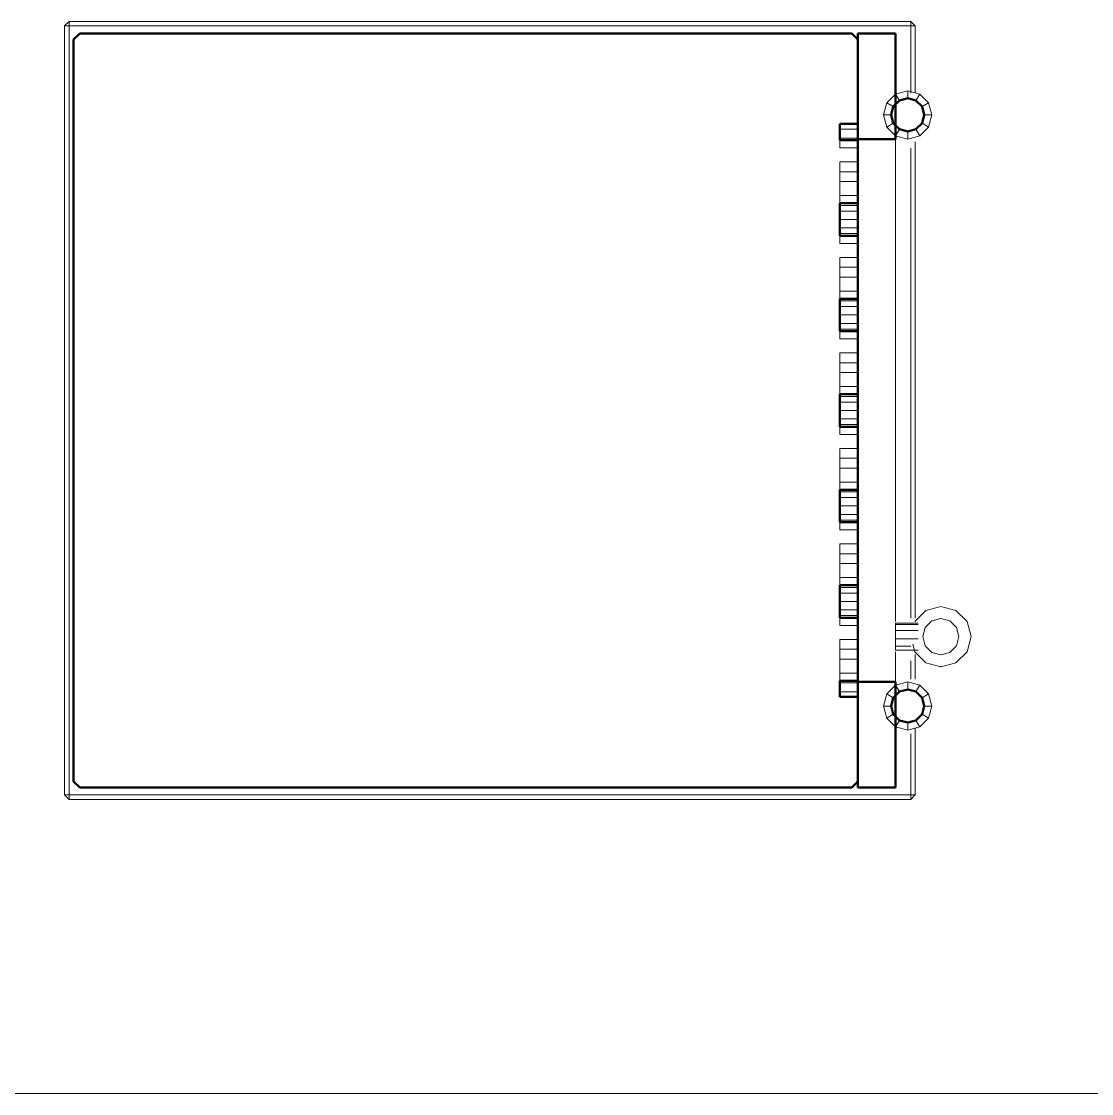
# Model space of a CAD drawing. Header units: metres. Extents: x 10 to 831, y 10 to 584.
# Drawn here: x 619.71 to 643.36, y 466.67 to 490.37 of the extents above; entities that cross this region are included whole.
import ezdxf

# ---------------------------------------------------------------- set-up
doc = ezdxf.new("R2010")
doc.units = ezdxf.units.M
doc.layers.add('CUT', color=7, linetype='Continuous', lineweight=50)
doc.layers.add('VIS', color=8, linetype='Continuous', lineweight=13)

msp = doc.modelspace()

# ---------------------------------------------------------------- linework, layer by layer
at = {"layer": 'CUT'}
for p, q in [((620.867, 489.967), (621, 490.1)), ((620.867, 473.567), (620.867, 489.967)), ((621, 490.1), (638.067, 490.1)), ((638.067, 490.1), (638.2, 489.967)), ((639.033, 490.1), (638.2, 490.1)), ((638.2, 490.1), (638.2, 488.65)), ((638.2, 489.967), (638.2, 473.567)), ((639.033, 488.65), (639.033, 490.1)), ((638.2, 488.65), (638.2, 487.767)), ((638.933, 488.3), (638.982, 488.483)), ((638.982, 488.483), (639.117, 488.618)), ((639.033, 487.767), (639.033, 488.65)), ((639.117, 488.618), (639.3, 488.667)), ((639.3, 488.667), (639.483, 488.618)), ((639.483, 488.618), (639.618, 488.483)), ((639.618, 488.483), (639.667, 488.3)), ((638.982, 488.117), (638.933, 488.3)), ((639.667, 488.3), (639.618, 488.117)), ((638.2, 488.1), (637.8, 488.1)), ((637.8, 488.1), (637.8, 487.847)), ((638.2, 487.847), (638.2, 488.1)), ((639.117, 487.982), (638.982, 488.117)), ((639.618, 488.117), (639.483, 487.982)), ((637.8, 487.847), (637.8, 487.789)), ((637.8, 487.789), (637.8, 487.769)), ((637.8, 487.769), (637.8, 487.741)), ((638.2, 487.789), (638.2, 487.847)), ((638.2, 487.769), (638.2, 487.789)), ((638.2, 487.741), (638.2, 487.769)), ((638.2, 487.767), (639.033, 487.767)), ((639.3, 487.933), (639.117, 487.982)), ((639.483, 487.982), (639.3, 487.933)), ((637.8, 487.741), (638.2, 487.741)), ((637.8, 486.32), (637.8, 486.348)), ((637.8, 486.348), (638.2, 486.348)), ((638.2, 486.348), (638.2, 486.32)), ((637.8, 486.282), (637.8, 486.32)), ((637.8, 485.696), (637.8, 486.282)), ((638.2, 486.32), (638.2, 486.282)), ((638.2, 486.282), (638.2, 485.696)), ((637.8, 485.658), (637.8, 485.696)), ((637.8, 485.63), (637.8, 485.658)), ((638.2, 485.63), (637.8, 485.63)), ((638.2, 485.696), (638.2, 485.658)), ((638.2, 485.658), (638.2, 485.63)), ((637.8, 484.208), (637.8, 484.237)), ((637.8, 484.237), (638.2, 484.237)), ((637.8, 484.171), (637.8, 484.208)), ((638.2, 484.237), (638.2, 484.208)), ((638.2, 484.208), (638.2, 484.171)), ((637.8, 483.585), (637.8, 484.171)), ((638.2, 484.171), (638.2, 483.585)), ((637.8, 483.547), (637.8, 483.585)), ((637.8, 483.519), (637.8, 483.547)), ((638.2, 483.519), (637.8, 483.519)), ((638.2, 483.585), (638.2, 483.547)), ((638.2, 483.547), (638.2, 483.519)), ((637.8, 482.097), (637.8, 482.126)), ((637.8, 482.126), (638.2, 482.126)), ((637.8, 482.059), (637.8, 482.097)), ((637.8, 481.474), (637.8, 482.059)), ((638.2, 482.126), (638.2, 482.097)), ((638.2, 482.097), (638.2, 482.059)), ((638.2, 482.059), (638.2, 481.474)), ((637.8, 481.436), (637.8, 481.474)), ((637.8, 481.408), (637.8, 481.436)), ((638.2, 481.408), (637.8, 481.408)), ((638.2, 481.474), (638.2, 481.436)), ((638.2, 481.436), (638.2, 481.408)), ((637.8, 479.986), (637.8, 480.015)), ((637.8, 480.015), (638.2, 480.015)), ((637.8, 479.948), (637.8, 479.986)), ((637.8, 479.363), (637.8, 479.948)), ((638.2, 480.015), (638.2, 479.986)), ((638.2, 479.986), (638.2, 479.948)), ((638.2, 479.948), (638.2, 479.363)), ((637.8, 479.325), (637.8, 479.363)), ((637.8, 479.296), (637.8, 479.325)), ((638.2, 479.296), (637.8, 479.296)), ((638.2, 479.363), (638.2, 479.325)), ((638.2, 479.325), (638.2, 479.296)), ((637.8, 477.875), (637.8, 477.904)), ((637.8, 477.904), (638.2, 477.904)), ((637.8, 477.837), (637.8, 477.875)), ((637.8, 477.252), (637.8, 477.837)), ((638.2, 477.904), (638.2, 477.875)), ((638.2, 477.875), (638.2, 477.837)), ((638.2, 477.837), (638.2, 477.252)), ((637.8, 477.214), (637.8, 477.252)), ((637.8, 477.185), (637.8, 477.214)), ((638.2, 477.185), (637.8, 477.185)), ((638.2, 477.252), (638.2, 477.214)), ((638.2, 477.214), (638.2, 477.185)), ((638.2, 475.793), (637.8, 475.793)), ((637.8, 475.793), (637.8, 475.764)), ((637.8, 475.764), (637.8, 475.744)), ((637.8, 475.744), (637.8, 475.686)), ((637.8, 475.686), (637.8, 475.433)), ((638.2, 475.764), (638.2, 475.793)), ((639.033, 475.767), (638.2, 475.767)), ((638.2, 475.767), (638.2, 474.883)), ((638.2, 475.744), (638.2, 475.764)), ((638.2, 475.686), (638.2, 475.744)), ((638.2, 475.433), (638.2, 475.686)), ((639.033, 474.883), (639.033, 475.767)), ((637.8, 475.433), (638.2, 475.433)), ((638.982, 475.417), (639.117, 475.551)), ((639.117, 475.551), (639.3, 475.6)), ((639.3, 475.6), (639.483, 475.551)), ((639.483, 475.551), (639.618, 475.417)), ((638.933, 475.233), (638.982, 475.417)), ((638.982, 475.05), (638.933, 475.233)), ((639.618, 475.417), (639.667, 475.233)), ((639.667, 475.233), (639.618, 475.05)), ((639.117, 474.916), (638.982, 475.05)), ((639.618, 475.05), (639.483, 474.916)), ((638.2, 474.883), (638.2, 473.433)), ((639.033, 473.433), (639.033, 474.883)), ((639.3, 474.867), (639.117, 474.916)), ((639.483, 474.916), (639.3, 474.867)), ((621, 473.433), (620.867, 473.567)), ((638.2, 473.567), (638.067, 473.433)), ((638.067, 473.433), (621, 473.433)), ((638.2, 473.433), (639.033, 473.433))]:
    msp.add_line(p, q, dxfattribs=at)
at = {"layer": 'VIS'}
for p, q in [((620.767, 490.367), (620.667, 490.267)), ((620.767, 490.267), (620.767, 490.367)), ((620.767, 490.367), (620.767, 490.317)), ((620.767, 490.367), (620.767, 490.367)), ((639.367, 490.367), (620.767, 490.367)), ((620.767, 490.367), (639.367, 490.367)), ((639.467, 490.267), (639.367, 490.367)), ((639.367, 490.367), (639.367, 490.267)), ((639.367, 490.367), (639.467, 490.267)), ((639.367, 490.367), (639.367, 490.367)), ((620.667, 490.267), (620.767, 490.267)), ((620.667, 490.267), (620.667, 473.267)), ((620.767, 490.267), (639.367, 490.267)), ((620.767, 473.267), (620.767, 490.267)), ((639.367, 490.267), (639.467, 490.267)), ((639.367, 490.267), (639.367, 488.783)), ((639.467, 490.267), (639.417, 490.267)), ((639.467, 488.917), (639.467, 490.267)), ((639.467, 490.267), (639.467, 488.783)), ((639.467, 490.267), (639.467, 490.267)), ((621, 490.1), (620.867, 489.967)), ((620.867, 489.967), (620.867, 489.967)), ((620.867, 473.567), (620.867, 489.967)), ((621, 490.1), (621, 490.1)), ((621, 490.1), (638.067, 490.1)), ((638.067, 490.1), (638.067, 490.1)), ((638.067, 490.1), (638.2, 489.967)), ((638.2, 490.1), (638.2, 490.1)), ((638.2, 490.1), (638.2, 488.65)), ((638.2, 490.1), (639.033, 490.1)), ((638.2, 489.967), (638.2, 489.967)), ((638.2, 489.967), (638.2, 473.567)), ((639.033, 490.1), (639.033, 490.1)), ((639.033, 488.65), (639.033, 490.1)), ((638.838, 488.567), (639.033, 488.762)), ((639.033, 488.762), (639.3, 488.833)), ((639.033, 488.762), (639.117, 488.618)), ((639.3, 488.833), (639.567, 488.762)), ((639.3, 488.833), (639.3, 488.667)), ((639.567, 488.762), (639.483, 488.618)), ((639.567, 488.762), (639.762, 488.567)), ((638.2, 487.767), (638.2, 488.65)), ((638.767, 488.3), (638.838, 488.567)), ((638.838, 488.567), (638.982, 488.483)), ((638.933, 488.3), (638.982, 488.483)), ((638.982, 488.483), (639.117, 488.618)), ((638.982, 488.483), (638.982, 488.483)), ((639.033, 488.65), (639.033, 487.767)), ((639.117, 488.618), (639.3, 488.667)), ((639.117, 488.618), (639.117, 488.618)), ((639.3, 488.667), (639.3, 488.667)), ((639.3, 488.667), (639.483, 488.618)), ((639.483, 488.618), (639.483, 488.618)), ((639.483, 488.618), (639.618, 488.483)), ((639.762, 488.567), (639.618, 488.483)), ((639.618, 488.483), (639.618, 488.483)), ((639.618, 488.483), (639.667, 488.3)), ((639.762, 488.567), (639.833, 488.3)), ((638.838, 488.033), (638.767, 488.3)), ((638.767, 488.3), (638.933, 488.3)), ((638.933, 488.3), (638.933, 488.3)), ((638.982, 488.117), (638.933, 488.3)), ((639.667, 488.3), (639.618, 488.117)), ((639.833, 488.3), (639.667, 488.3)), ((639.667, 488.3), (639.667, 488.3)), ((639.833, 488.3), (639.762, 488.033)), ((637.8, 488.1), (638.2, 488.1)), ((637.8, 488.1), (637.8, 488.1)), ((637.8, 488.1), (638.2, 488.1)), ((637.8, 487.847), (637.8, 488.1)), ((637.8, 488.076), (637.8, 488.099)), ((637.8, 488.05), (637.8, 488.076)), ((637.8, 488.02), (637.8, 488.05)), ((637.8, 487.988), (637.8, 488.02)), ((637.8, 487.988), (638.2, 487.988)), ((638.2, 488.1), (638.2, 488.1)), ((638.2, 487.847), (638.2, 488.1)), ((638.2, 488.099), (638.2, 488.076)), ((638.2, 488.076), (638.2, 488.05)), ((638.2, 488.05), (638.2, 488.02)), ((638.2, 488.02), (638.2, 487.988)), ((638.2, 487.988), (638.2, 487.852)), ((638.838, 488.033), (638.982, 488.117)), ((639.033, 487.838), (638.838, 488.033)), ((638.982, 488.117), (638.982, 488.117)), ((639.117, 487.982), (638.982, 488.117)), ((639.618, 488.117), (639.483, 487.982)), ((639.762, 488.033), (639.567, 487.838)), ((639.762, 488.033), (639.618, 488.117)), ((639.618, 488.117), (639.618, 488.117)), ((637.8, 487.847), (637.8, 487.789)), ((637.8, 487.789), (637.8, 487.68)), ((637.8, 487.789), (637.8, 487.68)), ((637.8, 487.789), (637.8, 487.68)), ((637.8, 487.789), (637.8, 487.68)), ((637.8, 487.789), (637.8, 487.68)), ((637.8, 487.789), (638.2, 487.789)), ((637.8, 487.789), (638.2, 487.789)), ((637.8, 487.789), (638.2, 487.789)), ((637.8, 487.789), (638.2, 487.789)), ((637.8, 487.789), (638.2, 487.789)), ((637.8, 487.789), (637.8, 487.769)), ((637.8, 487.741), (637.8, 487.769)), ((638.2, 487.847), (638.2, 487.789)), ((638.2, 487.571), (638.2, 487.789)), ((638.2, 487.789), (638.2, 487.571)), ((638.2, 487.571), (638.2, 487.789)), ((638.2, 487.789), (638.2, 487.571)), ((638.2, 487.571), (638.2, 487.789)), ((638.2, 487.789), (638.2, 487.571)), ((638.2, 487.571), (638.2, 487.789)), ((638.2, 487.789), (638.2, 487.571)), ((638.2, 487.571), (638.2, 487.789)), ((638.2, 487.789), (638.2, 487.571)), ((638.2, 487.789), (638.2, 487.769)), ((638.2, 487.769), (638.2, 487.741)), ((638.2, 487.767), (638.2, 487.767)), ((638.2, 487.767), (638.2, 487.767)), ((638.2, 487.767), (638.2, 487.767)), ((638.2, 487.767), (638.2, 487.767)), ((638.2, 487.767), (638.2, 487.767)), ((638.2, 487.767), (638.2, 487.367)), ((638.2, 487.767), (639.033, 487.767)), ((638.2, 487.767), (639.033, 487.767)), ((639.033, 487.838), (639.117, 487.982)), ((639.3, 487.767), (639.033, 487.838)), ((639.033, 477.1), (639.033, 487.767)), ((639.033, 487.767), (639.033, 487.767)), ((639.117, 487.982), (639.117, 487.982)), ((639.3, 487.933), (639.117, 487.982)), ((639.483, 487.982), (639.3, 487.933)), ((639.3, 487.933), (639.3, 487.767)), ((639.3, 487.933), (639.3, 487.933)), ((639.567, 487.838), (639.3, 487.767)), ((639.3, 487.767), (639.3, 487.783)), ((639.567, 487.838), (639.483, 487.982)), ((639.483, 487.982), (639.483, 487.982)), ((637.8, 487.741), (637.8, 487.571)), ((637.8, 487.741), (638.2, 487.741)), ((637.8, 487.571), (637.8, 487.571)), ((637.8, 487.571), (638.2, 487.571)), ((638.2, 487.571), (638.2, 487.741)), ((638.2, 487.571), (638.2, 487.571)), ((638.2, 487.263), (638.2, 487.571)), ((638.2, 487.571), (638.2, 487.263)), ((638.2, 487.571), (638.2, 487.571)), ((638.2, 487.571), (638.2, 487.571)), ((638.2, 487.263), (638.2, 487.571)), ((638.2, 487.571), (638.2, 487.263)), ((638.2, 487.571), (638.2, 487.571)), ((638.2, 487.571), (638.2, 487.571)), ((638.2, 487.263), (638.2, 487.571)), ((638.2, 487.571), (638.2, 487.263)), ((638.2, 487.571), (638.2, 487.571)), ((638.2, 487.571), (638.2, 487.571)), ((638.2, 487.263), (638.2, 487.571)), ((638.2, 487.571), (638.2, 487.263)), ((638.2, 487.571), (638.2, 487.571)), ((638.2, 487.571), (638.2, 487.571)), ((638.2, 487.263), (638.2, 487.571)), ((638.2, 487.571), (638.2, 487.263)), ((638.2, 487.571), (638.2, 487.571)), ((638.2, 487.571), (638.2, 487.571)), ((638.2, 487.263), (638.2, 487.571)), ((639.367, 487.568), (639.367, 477.179)), ((639.467, 477.314), (639.467, 487.703)), ((639.467, 487.568), (639.467, 477.179)), ((637.8, 487.263), (637.8, 487.044)), ((638.2, 487.263), (637.8, 487.263)), ((637.8, 487.044), (637.8, 486.826)), ((637.8, 487.044), (638.2, 487.044)), ((638.2, 487.263), (638, 487.263)), ((638.2, 487.263), (638, 487.263)), ((638.2, 487.263), (638, 487.263)), ((638.2, 487.263), (638, 487.263)), ((638.2, 487.263), (638.2, 487.044)), ((638.2, 487.044), (638.2, 487.263)), ((638.2, 487.263), (638.2, 487.044)), ((638.2, 487.044), (638.2, 487.263)), ((638.2, 487.263), (638.2, 487.044)), ((638.2, 487.044), (638.2, 487.263)), ((638.2, 487.263), (638.2, 487.044)), ((638.2, 487.044), (638.2, 487.263)), ((638.2, 487.263), (638.2, 487.044)), ((638.2, 487.044), (638.2, 487.263)), ((638.2, 487.044), (638.2, 486.826)), ((638.2, 486.826), (638.2, 487.044)), ((638.2, 487.044), (638.2, 486.826)), ((638.2, 486.826), (638.2, 487.044)), ((638.2, 487.044), (638.2, 486.826)), ((638.2, 486.826), (638.2, 487.044)), ((638.2, 487.044), (638.2, 486.826)), ((638.2, 486.826), (638.2, 487.044)), ((638.2, 487.044), (638.2, 486.826)), ((638.2, 486.826), (638.2, 487.044)), ((637.8, 486.826), (637.8, 486.518)), ((637.8, 486.826), (638.2, 486.826)), ((638.2, 486.826), (638.2, 486.935)), ((638.2, 486.518), (638.2, 486.826)), ((638.2, 486.826), (638.2, 486.518)), ((638.2, 486.518), (638.2, 486.826)), ((638.2, 486.826), (638.2, 486.518)), ((638.2, 486.518), (638.2, 486.826)), ((638.2, 486.826), (638.2, 486.518)), ((638.2, 486.518), (638.2, 486.826)), ((638.2, 486.826), (638.2, 486.518)), ((638.2, 486.518), (638.2, 486.826)), ((638.2, 486.826), (638.2, 486.518)), ((638.2, 486.518), (638.2, 486.826)), ((638.2, 486.7), (638.2, 485.233)), ((637.8, 486.518), (637.8, 486.518)), ((637.8, 486.518), (638.2, 486.518)), ((637.8, 486.518), (638.2, 486.518)), ((637.8, 486.518), (637.8, 486.348)), ((637.8, 486.299), (637.8, 486.409)), ((637.8, 486.348), (638.2, 486.348)), ((637.8, 486.32), (637.8, 486.348)), ((638.2, 486.299), (638.2, 486.518)), ((638.2, 486.518), (638.2, 486.518)), ((638.2, 486.518), (638.2, 486.518)), ((638.2, 486.518), (638.2, 486.299)), ((638.2, 486.299), (638.2, 486.518)), ((638.2, 486.518), (638.2, 486.518)), ((638.2, 486.518), (638.2, 486.518)), ((638.2, 486.518), (638.2, 486.299)), ((638.2, 486.299), (638.2, 486.518)), ((638.2, 486.518), (638.2, 486.518)), ((638.2, 486.518), (638.2, 486.518)), ((638.2, 486.518), (638.2, 486.299)), ((638.2, 486.299), (638.2, 486.518)), ((638.2, 486.518), (638.2, 486.518)), ((638.2, 486.518), (638.2, 486.518)), ((638.2, 486.518), (638.2, 486.299)), ((638.2, 486.299), (638.2, 486.518)), ((638.2, 486.518), (638.2, 486.518)), ((638.2, 486.518), (638.2, 486.518)), ((638.2, 486.518), (638.2, 486.299)), ((638.2, 486.348), (638.2, 486.518)), ((638.2, 486.518), (638.2, 486.518)), ((638.2, 486.32), (638.2, 486.348)), ((637.8, 486.282), (637.8, 486.32)), ((637.8, 486.299), (638.2, 486.299)), ((637.8, 486.282), (637.8, 485.696)), ((637.8, 485.989), (637.8, 486.175)), ((637.8, 486.175), (637.8, 486.082)), ((637.8, 486.175), (637.8, 486.082)), ((637.8, 486.175), (637.8, 486.082)), ((637.8, 486.175), (637.8, 486.082)), ((637.8, 486.175), (637.8, 486.082)), ((637.8, 486.175), (638.2, 486.175)), ((637.8, 486.175), (638.2, 486.175)), ((637.8, 486.175), (638.2, 486.175)), ((637.8, 486.175), (638.2, 486.175)), ((637.8, 486.175), (638.2, 486.175)), ((638.2, 486.282), (638.2, 486.32)), ((638.2, 486.282), (638.2, 485.696)), ((638.2, 486.175), (638.2, 485.989)), ((638.2, 486.175), (638.2, 485.989)), ((638.2, 486.175), (638.2, 485.989)), ((638.2, 486.175), (638.2, 485.989)), ((638.2, 486.175), (638.2, 485.989)), ((638.2, 485.989), (638.2, 486.175)), ((638.2, 485.989), (638.2, 486.175)), ((638.2, 485.989), (638.2, 486.175)), ((638.2, 485.989), (638.2, 486.175)), ((638.2, 485.989), (638.2, 486.175)), ((637.8, 485.803), (637.8, 485.989)), ((638.2, 485.989), (637.8, 485.989)), ((638.2, 485.989), (638, 485.989)), ((638.2, 485.989), (638, 485.989)), ((638.2, 485.989), (638, 485.989)), ((638.2, 485.989), (638, 485.989)), ((638.2, 485.989), (638.2, 485.803)), ((638.2, 485.989), (638.2, 485.803)), ((638.2, 485.989), (638.2, 485.803)), ((638.2, 485.803), (638.2, 485.989)), ((638.2, 485.803), (638.2, 485.989)), ((638.2, 485.803), (638.2, 485.989)), ((638.2, 485.803), (638.2, 485.989)), ((638.2, 485.989), (638.2, 485.803)), ((638.2, 485.989), (638.2, 485.803)), ((638.2, 485.803), (638.2, 485.989)), ((637.8, 485.803), (638.2, 485.803)), ((637.8, 485.658), (637.8, 485.696)), ((637.8, 485.678), (637.8, 485.569)), ((637.8, 485.678), (637.8, 485.569)), ((637.8, 485.678), (637.8, 485.569)), ((637.8, 485.678), (637.8, 485.569)), ((637.8, 485.678), (637.8, 485.569)), ((637.8, 485.678), (638.2, 485.678)), ((637.8, 485.678), (638.2, 485.678)), ((637.8, 485.678), (638.2, 485.678)), ((637.8, 485.678), (638.2, 485.678)), ((637.8, 485.678), (638.2, 485.678)), ((637.8, 485.63), (637.8, 485.658)), ((637.8, 485.63), (637.8, 485.46)), ((637.8, 485.63), (638.2, 485.63)), ((638.2, 485.658), (638.2, 485.696)), ((638.2, 485.46), (638.2, 485.678)), ((638.2, 485.678), (638.2, 485.46)), ((638.2, 485.46), (638.2, 485.678)), ((638.2, 485.678), (638.2, 485.46)), ((638.2, 485.46), (638.2, 485.678)), ((638.2, 485.678), (638.2, 485.46)), ((638.2, 485.46), (638.2, 485.678)), ((638.2, 485.678), (638.2, 485.46)), ((638.2, 485.46), (638.2, 485.678)), ((638.2, 485.678), (638.2, 485.46)), ((638.2, 485.658), (638.2, 485.63)), ((638.2, 485.46), (638.2, 485.63)), ((637.8, 485.46), (637.8, 485.46)), ((637.8, 485.46), (638.2, 485.46)), ((638.2, 485.46), (638.2, 485.46)), ((638.2, 485.152), (638.2, 485.46)), ((638.2, 485.46), (638.2, 485.152)), ((638.2, 485.46), (638.2, 485.46)), ((638.2, 485.46), (638.2, 485.46)), ((638.2, 485.152), (638.2, 485.46)), ((638.2, 485.46), (638.2, 485.152)), ((638.2, 485.46), (638.2, 485.46)), ((638.2, 485.46), (638.2, 485.46)), ((638.2, 485.152), (638.2, 485.46)), ((638.2, 485.46), (638.2, 485.152)), ((638.2, 485.46), (638.2, 485.46)), ((638.2, 485.46), (638.2, 485.46)), ((638.2, 485.152), (638.2, 485.46)), ((638.2, 485.46), (638.2, 485.152)), ((638.2, 485.46), (638.2, 485.46)), ((638.2, 485.46), (638.2, 485.46)), ((638.2, 485.152), (638.2, 485.46)), ((638.2, 485.46), (638.2, 485.152)), ((638.2, 485.46), (638.2, 485.46)), ((638.2, 485.46), (638.2, 485.46)), ((638.2, 485.152), (638.2, 485.46)), ((637.8, 485.152), (637.8, 484.933)), ((638.2, 485.152), (637.8, 485.152)), ((638.2, 485.152), (638, 485.152)), ((638.2, 485.152), (638, 485.152)), ((638.2, 485.152), (638, 485.152)), ((638.2, 485.152), (638, 485.152)), ((638.2, 485.152), (638, 485.152)), ((638.2, 485.152), (638.2, 484.933)), ((638.2, 484.933), (638.2, 485.152)), ((638.2, 485.152), (638.2, 484.933)), ((638.2, 484.933), (638.2, 485.152)), ((638.2, 485.152), (638.2, 484.933)), ((638.2, 484.933), (638.2, 485.152)), ((638.2, 485.152), (638.2, 484.933)), ((638.2, 484.933), (638.2, 485.152)), ((638.2, 485.152), (638.2, 484.933)), ((638.2, 484.933), (638.2, 485.152)), ((637.8, 484.933), (637.8, 484.715)), ((637.8, 484.933), (638.2, 484.933)), ((638.2, 484.933), (638.2, 484.715)), ((638.2, 484.715), (638.2, 484.933)), ((638.2, 484.933), (638.2, 484.715)), ((638.2, 484.715), (638.2, 484.933)), ((638.2, 484.933), (638.2, 484.715)), ((638.2, 484.715), (638.2, 484.933)), ((638.2, 484.933), (638.2, 484.715)), ((638.2, 484.715), (638.2, 484.933)), ((638.2, 484.933), (638.2, 484.715)), ((638.2, 484.715), (638.2, 484.933)), ((637.8, 484.715), (637.8, 484.407)), ((637.8, 484.715), (638.2, 484.715)), ((638.2, 484.715), (638.2, 484.824)), ((638.2, 484.407), (638.2, 484.715)), ((638.2, 484.715), (638.2, 484.407)), ((638.2, 484.407), (638.2, 484.715)), ((638.2, 484.715), (638.2, 484.407)), ((638.2, 484.407), (638.2, 484.715)), ((638.2, 484.715), (638.2, 484.407)), ((638.2, 484.407), (638.2, 484.715)), ((638.2, 484.715), (638.2, 484.407)), ((638.2, 484.407), (638.2, 484.715)), ((638.2, 484.715), (638.2, 484.407)), ((638.2, 484.407), (638.2, 484.715)), ((638.2, 484.567), (638.2, 483.1)), ((637.8, 484.407), (637.8, 484.407)), ((637.8, 484.407), (638.2, 484.407)), ((637.8, 484.407), (638.2, 484.407)), ((637.8, 484.407), (637.8, 484.237)), ((637.8, 484.188), (637.8, 484.297)), ((637.8, 484.237), (638.2, 484.237)), ((637.8, 484.208), (637.8, 484.237)), ((637.8, 484.171), (637.8, 484.208)), ((638.2, 484.188), (638.2, 484.407)), ((638.2, 484.407), (638.2, 484.407)), ((638.2, 484.407), (638.2, 484.407)), ((638.2, 484.407), (638.2, 484.188)), ((638.2, 484.188), (638.2, 484.407)), ((638.2, 484.407), (638.2, 484.407)), ((638.2, 484.407), (638.2, 484.407)), ((638.2, 484.407), (638.2, 484.188)), ((638.2, 484.188), (638.2, 484.407)), ((638.2, 484.407), (638.2, 484.407)), ((638.2, 484.407), (638.2, 484.407)), ((638.2, 484.407), (638.2, 484.188)), ((638.2, 484.188), (638.2, 484.407)), ((638.2, 484.407), (638.2, 484.407)), ((638.2, 484.407), (638.2, 484.407)), ((638.2, 484.407), (638.2, 484.188)), ((638.2, 484.188), (638.2, 484.407)), ((638.2, 484.407), (638.2, 484.407)), ((638.2, 484.407), (638.2, 484.407)), ((638.2, 484.407), (638.2, 484.188)), ((638.2, 484.237), (638.2, 484.407)), ((638.2, 484.407), (638.2, 484.407)), ((638.2, 484.208), (638.2, 484.237)), ((638.2, 484.171), (638.2, 484.208)), ((637.8, 484.188), (638.2, 484.188)), ((637.8, 484.171), (637.8, 483.585)), ((637.8, 483.878), (637.8, 484.064)), ((637.8, 484.064), (637.8, 483.971)), ((637.8, 484.064), (637.8, 483.971)), ((637.8, 484.064), (637.8, 483.971)), ((637.8, 484.064), (637.8, 483.971)), ((637.8, 484.064), (637.8, 483.971)), ((637.8, 484.064), (638.2, 484.064)), ((637.8, 484.064), (638.2, 484.064)), ((637.8, 484.064), (638.2, 484.064)), ((637.8, 484.064), (638.2, 484.064)), ((637.8, 484.064), (638.2, 484.064)), ((638.2, 484.171), (638.2, 483.585)), ((638.2, 484.064), (638.2, 483.878)), ((638.2, 484.064), (638.2, 483.878)), ((638.2, 484.064), (638.2, 483.878)), ((638.2, 484.064), (638.2, 483.878)), ((638.2, 484.064), (638.2, 483.878)), ((638.2, 483.878), (638.2, 484.064)), ((638.2, 483.878), (638.2, 484.064)), ((638.2, 483.878), (638.2, 484.064)), ((638.2, 483.878), (638.2, 484.064)), ((638.2, 483.878), (638.2, 484.064)), ((637.8, 483.692), (637.8, 483.878)), ((638.2, 483.878), (637.8, 483.878)), ((637.8, 483.66), (637.8, 483.795)), ((638.2, 483.878), (638, 483.878)), ((638.2, 483.878), (638, 483.878)), ((638.2, 483.878), (638, 483.878)), ((638.2, 483.878), (638, 483.878)), ((638.2, 483.878), (638.2, 483.692)), ((638.2, 483.878), (638.2, 483.692)), ((638.2, 483.878), (638.2, 483.692)), ((638.2, 483.692), (638.2, 483.878)), ((638.2, 483.692), (638.2, 483.878)), ((638.2, 483.692), (638.2, 483.878)), ((638.2, 483.692), (638.2, 483.878)), ((638.2, 483.878), (638.2, 483.692)), ((638.2, 483.878), (638.2, 483.692)), ((638.2, 483.692), (638.2, 483.878)), ((637.8, 483.692), (638.2, 483.692)), ((637.8, 483.547), (637.8, 483.585)), ((637.8, 483.567), (637.8, 483.458)), ((637.8, 483.567), (637.8, 483.458)), ((637.8, 483.567), (637.8, 483.458)), ((637.8, 483.567), (637.8, 483.458)), ((637.8, 483.567), (637.8, 483.458)), ((637.8, 483.567), (638.2, 483.567)), ((637.8, 483.567), (638.2, 483.567)), ((637.8, 483.567), (638.2, 483.567)), ((637.8, 483.567), (638.2, 483.567)), ((637.8, 483.567), (638.2, 483.567)), ((637.8, 483.519), (637.8, 483.547)), ((637.8, 483.519), (637.8, 483.349)), ((637.8, 483.519), (638.2, 483.519)), ((638.2, 483.547), (638.2, 483.585)), ((638.2, 483.349), (638.2, 483.567)), ((638.2, 483.567), (638.2, 483.349)), ((638.2, 483.349), (638.2, 483.567)), ((638.2, 483.567), (638.2, 483.349)), ((638.2, 483.349), (638.2, 483.567)), ((638.2, 483.567), (638.2, 483.349)), ((638.2, 483.349), (638.2, 483.567)), ((638.2, 483.567), (638.2, 483.349)), ((638.2, 483.349), (638.2, 483.567)), ((638.2, 483.567), (638.2, 483.349)), ((638.2, 483.547), (638.2, 483.519)), ((638.2, 483.349), (638.2, 483.519)), ((637.8, 483.349), (637.8, 483.349)), ((637.8, 483.349), (638.2, 483.349)), ((638.2, 483.349), (638.2, 483.349)), ((638.2, 483.04), (638.2, 483.349)), ((638.2, 483.349), (638.2, 483.04)), ((638.2, 483.349), (638.2, 483.349)), ((638.2, 483.349), (638.2, 483.349)), ((638.2, 483.04), (638.2, 483.349)), ((638.2, 483.349), (638.2, 483.04)), ((638.2, 483.349), (638.2, 483.349)), ((638.2, 483.349), (638.2, 483.349)), ((638.2, 483.04), (638.2, 483.349)), ((638.2, 483.349), (638.2, 483.04)), ((638.2, 483.349), (638.2, 483.349)), ((638.2, 483.349), (638.2, 483.349)), ((638.2, 483.04), (638.2, 483.349)), ((638.2, 483.349), (638.2, 483.04)), ((638.2, 483.349), (638.2, 483.349)), ((638.2, 483.349), (638.2, 483.349)), ((638.2, 483.04), (638.2, 483.349)), ((638.2, 483.349), (638.2, 483.04)), ((638.2, 483.349), (638.2, 483.349)), ((638.2, 483.349), (638.2, 483.349)), ((638.2, 483.04), (638.2, 483.349)), ((637.8, 483.04), (637.8, 482.822)), ((638.2, 483.04), (637.8, 483.04)), ((638.2, 483.04), (638, 483.04)), ((638.2, 483.04), (638, 483.04)), ((638.2, 483.04), (638, 483.04)), ((638.2, 483.04), (638, 483.04)), ((638.2, 483.04), (638, 483.04)), ((638.2, 483.04), (638.2, 482.822)), ((638.2, 482.822), (638.2, 483.04)), ((638.2, 483.04), (638.2, 482.822)), ((638.2, 482.822), (638.2, 483.04)), ((638.2, 483.04), (638.2, 482.822)), ((638.2, 482.822), (638.2, 483.04)), ((638.2, 483.04), (638.2, 482.822)), ((638.2, 482.822), (638.2, 483.04)), ((638.2, 483.04), (638.2, 482.822)), ((638.2, 482.822), (638.2, 483.04)), ((637.8, 482.822), (637.8, 482.604)), ((637.8, 482.822), (638.2, 482.822)), ((638.2, 482.822), (638.2, 482.604)), ((638.2, 482.604), (638.2, 482.822)), ((638.2, 482.822), (638.2, 482.604)), ((638.2, 482.604), (638.2, 482.822)), ((638.2, 482.822), (638.2, 482.604)), ((638.2, 482.604), (638.2, 482.822)), ((638.2, 482.822), (638.2, 482.604)), ((638.2, 482.604), (638.2, 482.822)), ((638.2, 482.822), (638.2, 482.604)), ((638.2, 482.604), (638.2, 482.822)), ((637.8, 482.604), (637.8, 482.295)), ((637.8, 482.604), (638.2, 482.604)), ((638.2, 482.604), (638.2, 482.713)), ((638.2, 482.295), (638.2, 482.604)), ((638.2, 482.604), (638.2, 482.295)), ((638.2, 482.295), (638.2, 482.604)), ((638.2, 482.604), (638.2, 482.295)), ((638.2, 482.295), (638.2, 482.604)), ((638.2, 482.604), (638.2, 482.295)), ((638.2, 482.295), (638.2, 482.604)), ((638.2, 482.604), (638.2, 482.295)), ((638.2, 482.295), (638.2, 482.604)), ((638.2, 482.604), (638.2, 482.295)), ((638.2, 482.295), (638.2, 482.604)), ((637.8, 482.295), (637.8, 482.295)), ((637.8, 482.295), (638.2, 482.295)), ((637.8, 482.295), (638.2, 482.295)), ((637.8, 482.295), (637.8, 482.126)), ((638.2, 482.433), (638.2, 480.967)), ((638.2, 482.077), (638.2, 482.295)), ((638.2, 482.295), (638.2, 482.295)), ((638.2, 482.295), (638.2, 482.295)), ((638.2, 482.295), (638.2, 482.077)), ((638.2, 482.077), (638.2, 482.295)), ((638.2, 482.295), (638.2, 482.295)), ((638.2, 482.295), (638.2, 482.295)), ((638.2, 482.295), (638.2, 482.077)), ((638.2, 482.077), (638.2, 482.295)), ((638.2, 482.295), (638.2, 482.295)), ((638.2, 482.295), (638.2, 482.295)), ((638.2, 482.295), (638.2, 482.077)), ((638.2, 482.077), (638.2, 482.295)), ((638.2, 482.295), (638.2, 482.295)), ((638.2, 482.295), (638.2, 482.295)), ((638.2, 482.295), (638.2, 482.077)), ((638.2, 482.077), (638.2, 482.295)), ((638.2, 482.295), (638.2, 482.295)), ((638.2, 482.295), (638.2, 482.295)), ((638.2, 482.295), (638.2, 482.077)), ((638.2, 482.126), (638.2, 482.295)), ((638.2, 482.295), (638.2, 482.295)), ((637.8, 482.077), (637.8, 482.186)), ((637.8, 482.037), (637.8, 482.172)), ((637.8, 482.126), (638.2, 482.126)), ((637.8, 482.097), (637.8, 482.126)), ((637.8, 482.059), (637.8, 482.097)), ((637.8, 482.077), (638.2, 482.077)), ((637.8, 482.059), (637.8, 481.474)), ((638.2, 482.097), (638.2, 482.126)), ((638.2, 482.059), (638.2, 482.097)), ((638.2, 482.059), (638.2, 481.474)), ((637.8, 481.767), (637.8, 481.953)), ((637.8, 481.953), (637.8, 481.86)), ((637.8, 481.953), (637.8, 481.86)), ((637.8, 481.953), (637.8, 481.86)), ((637.8, 481.953), (637.8, 481.86)), ((637.8, 481.953), (637.8, 481.86)), ((637.8, 481.953), (638.2, 481.953)), ((637.8, 481.953), (638.2, 481.953)), ((637.8, 481.953), (638.2, 481.953)), ((637.8, 481.953), (638.2, 481.953)), ((637.8, 481.953), (638.2, 481.953)), ((638.2, 481.953), (638.2, 481.767)), ((638.2, 481.953), (638.2, 481.767)), ((638.2, 481.953), (638.2, 481.767)), ((638.2, 481.953), (638.2, 481.767)), ((638.2, 481.767), (638.2, 481.953)), ((638.2, 481.953), (638.2, 481.767)), ((638.2, 481.767), (638.2, 481.953)), ((638.2, 481.767), (638.2, 481.953)), ((638.2, 481.767), (638.2, 481.953)), ((638.2, 481.767), (638.2, 481.953)), ((637.8, 481.58), (637.8, 481.767)), ((638.2, 481.767), (637.8, 481.767)), ((637.8, 481.496), (637.8, 481.631)), ((638.2, 481.767), (638, 481.767)), ((638.2, 481.767), (638, 481.767)), ((638.2, 481.767), (638, 481.767)), ((638.2, 481.767), (638, 481.767)), ((638.2, 481.767), (638.2, 481.58)), ((638.2, 481.767), (638.2, 481.58)), ((638.2, 481.58), (638.2, 481.767)), ((638.2, 481.58), (638.2, 481.767)), ((638.2, 481.58), (638.2, 481.767)), ((638.2, 481.58), (638.2, 481.767)), ((638.2, 481.767), (638.2, 481.58)), ((638.2, 481.767), (638.2, 481.58)), ((638.2, 481.767), (638.2, 481.58)), ((638.2, 481.58), (638.2, 481.767)), ((637.8, 481.58), (638.2, 481.58)), ((637.8, 481.436), (637.8, 481.474)), ((637.8, 481.456), (637.8, 481.347)), ((637.8, 481.456), (637.8, 481.347)), ((637.8, 481.456), (637.8, 481.347)), ((637.8, 481.456), (637.8, 481.347)), ((637.8, 481.456), (637.8, 481.347)), ((637.8, 481.456), (638.2, 481.456)), ((637.8, 481.456), (638.2, 481.456)), ((637.8, 481.456), (638.2, 481.456)), ((637.8, 481.456), (638.2, 481.456)), ((637.8, 481.456), (638.2, 481.456)), ((637.8, 481.408), (637.8, 481.436)), ((637.8, 481.408), (637.8, 481.238)), ((637.8, 481.408), (638.2, 481.408)), ((638.2, 481.436), (638.2, 481.474)), ((638.2, 481.238), (638.2, 481.456)), ((638.2, 481.456), (638.2, 481.238)), ((638.2, 481.238), (638.2, 481.456)), ((638.2, 481.456), (638.2, 481.238)), ((638.2, 481.238), (638.2, 481.456)), ((638.2, 481.456), (638.2, 481.238)), ((638.2, 481.238), (638.2, 481.456)), ((638.2, 481.456), (638.2, 481.238)), ((638.2, 481.238), (638.2, 481.456)), ((638.2, 481.456), (638.2, 481.238)), ((638.2, 481.436), (638.2, 481.408)), ((638.2, 481.238), (638.2, 481.408)), ((637.8, 481.238), (637.8, 481.238)), ((637.8, 481.238), (638.2, 481.238)), ((638.2, 481.238), (638.2, 481.238)), ((638.2, 480.929), (638.2, 481.238)), ((638.2, 481.238), (638.2, 480.929)), ((638.2, 481.238), (638.2, 481.238)), ((638.2, 481.238), (638.2, 481.238)), ((638.2, 480.929), (638.2, 481.238)), ((638.2, 481.238), (638.2, 480.929)), ((638.2, 481.238), (638.2, 481.238)), ((638.2, 481.238), (638.2, 481.238)), ((638.2, 480.929), (638.2, 481.238)), ((638.2, 481.238), (638.2, 480.929)), ((638.2, 481.238), (638.2, 481.238)), ((638.2, 481.238), (638.2, 481.238)), ((638.2, 480.929), (638.2, 481.238)), ((638.2, 481.238), (638.2, 480.929)), ((638.2, 481.238), (638.2, 481.238)), ((638.2, 481.238), (638.2, 481.238)), ((638.2, 480.929), (638.2, 481.238)), ((638.2, 481.238), (638.2, 480.929)), ((638.2, 481.238), (638.2, 481.238)), ((638.2, 481.238), (638.2, 481.238)), ((638.2, 480.929), (638.2, 481.238)), ((637.8, 480.929), (637.8, 480.711)), ((638.2, 480.929), (637.8, 480.929)), ((638.2, 480.929), (638, 480.929)), ((638.2, 480.929), (638, 480.929)), ((638.2, 480.929), (638, 480.929)), ((638.2, 480.929), (638, 480.929)), ((638.2, 480.929), (638, 480.929)), ((638.2, 480.929), (638.2, 480.711)), ((638.2, 480.711), (638.2, 480.929)), ((638.2, 480.929), (638.2, 480.711)), ((638.2, 480.711), (638.2, 480.929)), ((638.2, 480.929), (638.2, 480.711)), ((638.2, 480.711), (638.2, 480.929)), ((638.2, 480.929), (638.2, 480.711)), ((638.2, 480.711), (638.2, 480.929)), ((638.2, 480.929), (638.2, 480.711)), ((638.2, 480.711), (638.2, 480.929)), ((637.8, 480.711), (637.8, 480.493)), ((637.8, 480.711), (638.2, 480.711)), ((638.2, 480.711), (638.2, 480.493)), ((638.2, 480.493), (638.2, 480.711)), ((638.2, 480.711), (638.2, 480.493)), ((638.2, 480.493), (638.2, 480.711)), ((638.2, 480.711), (638.2, 480.493)), ((638.2, 480.493), (638.2, 480.711)), ((638.2, 480.711), (638.2, 480.493)), ((638.2, 480.493), (638.2, 480.711)), ((638.2, 480.711), (638.2, 480.493)), ((638.2, 480.493), (638.2, 480.711)), ((637.8, 480.493), (637.8, 480.184)), ((637.8, 480.493), (638.2, 480.493)), ((638.2, 480.493), (638.2, 480.602)), ((638.2, 480.184), (638.2, 480.493)), ((638.2, 480.493), (638.2, 480.184)), ((638.2, 480.184), (638.2, 480.493)), ((638.2, 480.493), (638.2, 480.184)), ((638.2, 480.184), (638.2, 480.493)), ((638.2, 480.493), (638.2, 480.184)), ((638.2, 480.184), (638.2, 480.493)), ((638.2, 480.493), (638.2, 480.184)), ((638.2, 480.184), (638.2, 480.493)), ((638.2, 480.493), (638.2, 480.184)), ((638.2, 480.184), (638.2, 480.493)), ((637.8, 480.184), (637.8, 480.184)), ((637.8, 480.184), (638.2, 480.184)), ((637.8, 480.184), (638.2, 480.184)), ((637.8, 480.184), (637.8, 480.015)), ((638.2, 480.3), (638.2, 478.833)), ((638.2, 479.966), (638.2, 480.184)), ((638.2, 480.184), (638.2, 480.184)), ((638.2, 480.184), (638.2, 480.184)), ((638.2, 480.184), (638.2, 479.966)), ((638.2, 479.966), (638.2, 480.184)), ((638.2, 480.184), (638.2, 480.184)), ((638.2, 480.184), (638.2, 480.184)), ((638.2, 480.184), (638.2, 479.966)), ((638.2, 479.966), (638.2, 480.184)), ((638.2, 480.184), (638.2, 480.184)), ((638.2, 480.184), (638.2, 480.184)), ((638.2, 480.184), (638.2, 479.966)), ((638.2, 479.966), (638.2, 480.184)), ((638.2, 480.184), (638.2, 480.184)), ((638.2, 480.184), (638.2, 480.184)), ((638.2, 480.184), (638.2, 479.966)), ((638.2, 479.966), (638.2, 480.184)), ((638.2, 480.184), (638.2, 480.184)), ((638.2, 480.184), (638.2, 480.184)), ((638.2, 480.184), (638.2, 479.966)), ((638.2, 480.015), (638.2, 480.184)), ((638.2, 480.184), (638.2, 480.184)), ((637.8, 479.966), (637.8, 480.075)), ((637.8, 480.015), (638.2, 480.015)), ((637.8, 479.986), (637.8, 480.015)), ((637.8, 479.873), (637.8, 480.009)), ((637.8, 479.948), (637.8, 479.986)), ((637.8, 479.966), (638.2, 479.966)), ((637.8, 479.948), (637.8, 479.363)), ((638.2, 479.986), (638.2, 480.015)), ((638.2, 479.948), (638.2, 479.986)), ((638.2, 479.948), (638.2, 479.363)), ((637.8, 479.656), (637.8, 479.842)), ((637.8, 479.842), (637.8, 479.749)), ((637.8, 479.842), (637.8, 479.749)), ((637.8, 479.842), (637.8, 479.749)), ((637.8, 479.842), (637.8, 479.749)), ((637.8, 479.842), (637.8, 479.749)), ((637.8, 479.842), (638.2, 479.842)), ((637.8, 479.842), (638.2, 479.842)), ((637.8, 479.842), (638.2, 479.842)), ((637.8, 479.842), (638.2, 479.842)), ((637.8, 479.842), (638.2, 479.842)), ((638.2, 479.842), (638.2, 479.656)), ((638.2, 479.842), (638.2, 479.656)), ((638.2, 479.842), (638.2, 479.656)), ((638.2, 479.842), (638.2, 479.656)), ((638.2, 479.842), (638.2, 479.656)), ((638.2, 479.656), (638.2, 479.842)), ((638.2, 479.656), (638.2, 479.842)), ((638.2, 479.656), (638.2, 479.842)), ((638.2, 479.656), (638.2, 479.842)), ((638.2, 479.656), (638.2, 479.842)), ((637.8, 479.469), (637.8, 479.656)), ((638.2, 479.656), (637.8, 479.656)), ((637.8, 479.469), (638.2, 479.469)), ((638.2, 479.656), (638, 479.656)), ((638.2, 479.656), (638, 479.656)), ((638.2, 479.656), (638, 479.656)), ((638.2, 479.656), (638, 479.656)), ((638.2, 479.656), (638.2, 479.469)), ((638.2, 479.656), (638.2, 479.469)), ((638.2, 479.469), (638.2, 479.656)), ((638.2, 479.469), (638.2, 479.656)), ((638.2, 479.469), (638.2, 479.656)), ((638.2, 479.469), (638.2, 479.656)), ((638.2, 479.656), (638.2, 479.469)), ((638.2, 479.469), (638.2, 479.656)), ((638.2, 479.656), (638.2, 479.469)), ((638.2, 479.656), (638.2, 479.469)), ((637.8, 479.325), (637.8, 479.363)), ((637.8, 479.345), (637.8, 479.236)), ((637.8, 479.345), (637.8, 479.236)), ((637.8, 479.345), (637.8, 479.236)), ((637.8, 479.345), (637.8, 479.236)), ((637.8, 479.345), (637.8, 479.236)), ((637.8, 479.345), (638.2, 479.345)), ((637.8, 479.345), (638.2, 479.345)), ((637.8, 479.345), (638.2, 479.345)), ((637.8, 479.345), (638.2, 479.345)), ((637.8, 479.345), (638.2, 479.345)), ((637.8, 479.296), (637.8, 479.325)), ((637.8, 479.296), (637.8, 479.127)), ((637.8, 479.296), (638.2, 479.296)), ((638.2, 479.325), (638.2, 479.363)), ((638.2, 479.127), (638.2, 479.345)), ((638.2, 479.345), (638.2, 479.127)), ((638.2, 479.127), (638.2, 479.345)), ((638.2, 479.345), (638.2, 479.127)), ((638.2, 479.127), (638.2, 479.345)), ((638.2, 479.345), (638.2, 479.127)), ((638.2, 479.127), (638.2, 479.345)), ((638.2, 479.345), (638.2, 479.127)), ((638.2, 479.127), (638.2, 479.345)), ((638.2, 479.345), (638.2, 479.127)), ((638.2, 479.325), (638.2, 479.296)), ((638.2, 479.127), (638.2, 479.296)), ((637.8, 479.127), (637.8, 479.127)), ((637.8, 479.127), (638.2, 479.127)), ((638.2, 479.127), (638.2, 479.127)), ((638.2, 478.818), (638.2, 479.127)), ((638.2, 479.127), (638.2, 478.818)), ((638.2, 479.127), (638.2, 479.127)), ((638.2, 479.127), (638.2, 479.127)), ((638.2, 478.818), (638.2, 479.127)), ((638.2, 479.127), (638.2, 478.818)), ((638.2, 479.127), (638.2, 479.127)), ((638.2, 479.127), (638.2, 479.127)), ((638.2, 478.818), (638.2, 479.127)), ((638.2, 479.127), (638.2, 478.818)), ((638.2, 479.127), (638.2, 479.127)), ((638.2, 479.127), (638.2, 479.127)), ((638.2, 478.818), (638.2, 479.127)), ((638.2, 479.127), (638.2, 478.818)), ((638.2, 479.127), (638.2, 479.127)), ((638.2, 479.127), (638.2, 479.127)), ((638.2, 478.818), (638.2, 479.127)), ((638.2, 479.127), (638.2, 478.818)), ((638.2, 479.127), (638.2, 479.127)), ((638.2, 479.127), (638.2, 479.127)), ((638.2, 478.818), (638.2, 479.127)), ((637.8, 478.818), (637.8, 478.6)), ((638.2, 478.818), (637.8, 478.818)), ((638.2, 478.818), (638, 478.818)), ((638.2, 478.818), (638, 478.818)), ((638.2, 478.818), (638, 478.818)), ((638.2, 478.818), (638, 478.818)), ((638.2, 478.818), (638, 478.818)), ((638.2, 478.818), (638.2, 478.6)), ((638.2, 478.6), (638.2, 478.818)), ((638.2, 478.818), (638.2, 478.6)), ((638.2, 478.6), (638.2, 478.818)), ((638.2, 478.818), (638.2, 478.6)), ((638.2, 478.6), (638.2, 478.818)), ((638.2, 478.818), (638.2, 478.6)), ((638.2, 478.6), (638.2, 478.818)), ((638.2, 478.818), (638.2, 478.6)), ((638.2, 478.6), (638.2, 478.818)), ((637.8, 478.6), (637.8, 478.382)), ((637.8, 478.6), (638.2, 478.6)), ((638.2, 478.6), (638.2, 478.382)), ((638.2, 478.382), (638.2, 478.6)), ((638.2, 478.6), (638.2, 478.382)), ((638.2, 478.382), (638.2, 478.6)), ((638.2, 478.6), (638.2, 478.382)), ((638.2, 478.382), (638.2, 478.6)), ((638.2, 478.6), (638.2, 478.382)), ((638.2, 478.382), (638.2, 478.6)), ((638.2, 478.6), (638.2, 478.382)), ((638.2, 478.382), (638.2, 478.6)), ((637.8, 478.382), (637.8, 478.073)), ((637.8, 478.382), (638.2, 478.382)), ((638.2, 478.382), (638.2, 478.491)), ((638.2, 478.073), (638.2, 478.382)), ((638.2, 478.382), (638.2, 478.073)), ((638.2, 478.073), (638.2, 478.382)), ((638.2, 478.382), (638.2, 478.073)), ((638.2, 478.073), (638.2, 478.382)), ((638.2, 478.382), (638.2, 478.073)), ((638.2, 478.073), (638.2, 478.382)), ((638.2, 478.382), (638.2, 478.073)), ((638.2, 478.073), (638.2, 478.382)), ((638.2, 478.382), (638.2, 478.073)), ((638.2, 478.073), (638.2, 478.382)), ((637.8, 478.073), (637.8, 478.073)), ((637.8, 478.073), (638.2, 478.073)), ((637.8, 478.073), (638.2, 478.073)), ((637.8, 478.073), (637.8, 477.904)), ((638.2, 478.167), (638.2, 476.7)), ((638.2, 477.855), (638.2, 478.073)), ((638.2, 478.073), (638.2, 478.073)), ((638.2, 478.073), (638.2, 478.073)), ((638.2, 478.073), (638.2, 477.855)), ((638.2, 477.855), (638.2, 478.073)), ((638.2, 478.073), (638.2, 478.073)), ((638.2, 478.073), (638.2, 478.073)), ((638.2, 478.073), (638.2, 477.855)), ((638.2, 477.855), (638.2, 478.073)), ((638.2, 478.073), (638.2, 478.073)), ((638.2, 478.073), (638.2, 478.073)), ((638.2, 478.073), (638.2, 477.855)), ((638.2, 477.855), (638.2, 478.073)), ((638.2, 478.073), (638.2, 478.073)), ((638.2, 478.073), (638.2, 478.073)), ((638.2, 478.073), (638.2, 477.855)), ((638.2, 477.855), (638.2, 478.073)), ((638.2, 478.073), (638.2, 478.073)), ((638.2, 478.073), (638.2, 478.073)), ((638.2, 478.073), (638.2, 477.855)), ((638.2, 477.904), (638.2, 478.073)), ((638.2, 478.073), (638.2, 478.073)), ((637.8, 477.855), (637.8, 477.964)), ((637.8, 477.904), (638.2, 477.904)), ((637.8, 477.875), (637.8, 477.904)), ((637.8, 477.837), (637.8, 477.875)), ((637.8, 477.855), (638.2, 477.855)), ((637.8, 477.837), (637.8, 477.252)), ((638.2, 477.875), (638.2, 477.904)), ((638.2, 477.837), (638.2, 477.875)), ((638.2, 477.837), (638.2, 477.252)), ((637.8, 477.544), (637.8, 477.731)), ((637.8, 477.731), (637.8, 477.638)), ((637.8, 477.731), (637.8, 477.638)), ((637.8, 477.731), (637.8, 477.638)), ((637.8, 477.731), (637.8, 477.638)), ((637.8, 477.731), (637.8, 477.638)), ((637.8, 477.731), (638.2, 477.731)), ((637.8, 477.731), (638.2, 477.731)), ((637.8, 477.731), (638.2, 477.731)), ((637.8, 477.731), (638.2, 477.731)), ((637.8, 477.731), (638.2, 477.731)), ((638.2, 477.731), (638.2, 477.544)), ((638.2, 477.731), (638.2, 477.544)), ((638.2, 477.731), (638.2, 477.544)), ((638.2, 477.731), (638.2, 477.544)), ((638.2, 477.731), (638.2, 477.544)), ((638.2, 477.544), (638.2, 477.731)), ((638.2, 477.544), (638.2, 477.731)), ((638.2, 477.544), (638.2, 477.731)), ((638.2, 477.544), (638.2, 477.731)), ((638.2, 477.544), (638.2, 477.731)), ((637.8, 477.358), (637.8, 477.544)), ((638.2, 477.544), (637.8, 477.544)), ((637.8, 477.358), (638.2, 477.358)), ((638.2, 477.544), (638, 477.544)), ((638.2, 477.544), (638, 477.544)), ((638.2, 477.544), (638, 477.544)), ((638.2, 477.544), (638, 477.544)), ((638.2, 477.544), (638.2, 477.358)), ((638.2, 477.544), (638.2, 477.358)), ((638.2, 477.544), (638.2, 477.358)), ((638.2, 477.358), (638.2, 477.544)), ((638.2, 477.358), (638.2, 477.544)), ((638.2, 477.358), (638.2, 477.544)), ((638.2, 477.358), (638.2, 477.544)), ((638.2, 477.544), (638.2, 477.358)), ((638.2, 477.544), (638.2, 477.358)), ((638.2, 477.358), (638.2, 477.544)), ((639.456, 477.1), (639.7, 477.344)), ((639.7, 477.344), (640.033, 477.433)), ((640.033, 477.433), (640.367, 477.344)), ((640.367, 477.344), (640.611, 477.1)), ((637.8, 477.214), (637.8, 477.252)), ((637.8, 477.234), (637.8, 477.125)), ((637.8, 477.234), (637.8, 477.125)), ((637.8, 477.234), (637.8, 477.125)), ((637.8, 477.234), (637.8, 477.125)), ((637.8, 477.234), (637.8, 477.125)), ((637.8, 477.234), (638.2, 477.234)), ((637.8, 477.234), (638.2, 477.234)), ((637.8, 477.234), (638.2, 477.234)), ((637.8, 477.234), (638.2, 477.234)), ((637.8, 477.234), (638.2, 477.234)), ((637.8, 477.185), (637.8, 477.214)), ((637.8, 477.185), (637.8, 477.016)), ((637.8, 477.185), (638.2, 477.185)), ((638.2, 477.214), (638.2, 477.252)), ((638.2, 477.016), (638.2, 477.234)), ((638.2, 477.234), (638.2, 477.016)), ((638.2, 477.016), (638.2, 477.234)), ((638.2, 477.234), (638.2, 477.016)), ((638.2, 477.016), (638.2, 477.234)), ((638.2, 477.234), (638.2, 477.016)), ((638.2, 477.016), (638.2, 477.234)), ((638.2, 477.234), (638.2, 477.016)), ((638.2, 477.016), (638.2, 477.234)), ((638.2, 477.234), (638.2, 477.016)), ((638.2, 477.214), (638.2, 477.185)), ((638.2, 477.016), (638.2, 477.185)), ((639.687, 476.967), (639.833, 477.113)), ((639.833, 477.113), (640.033, 477.167)), ((640.033, 477.167), (640.233, 477.113)), ((640.233, 477.113), (640.38, 476.967)), ((640.611, 477.1), (640.7, 476.767)), ((637.8, 477.016), (637.8, 477.016)), ((637.8, 477.016), (638.2, 477.016)), ((638.2, 477.016), (638.2, 477.016)), ((638.2, 476.707), (638.2, 477.016)), ((638.2, 477.016), (638.2, 476.707)), ((638.2, 477.016), (638.2, 477.016)), ((638.2, 477.016), (638.2, 477.016)), ((638.2, 476.707), (638.2, 477.016)), ((638.2, 477.016), (638.2, 476.707)), ((638.2, 477.016), (638.2, 477.016)), ((638.2, 477.016), (638.2, 477.016)), ((638.2, 476.707), (638.2, 477.016)), ((638.2, 477.016), (638.2, 476.707)), ((638.2, 477.016), (638.2, 477.016)), ((638.2, 477.016), (638.2, 477.016)), ((638.2, 476.707), (638.2, 477.016)), ((638.2, 477.016), (638.2, 476.707)), ((638.2, 477.016), (638.2, 477.016)), ((638.2, 477.016), (638.2, 477.016)), ((638.2, 476.707), (638.2, 477.016)), ((638.2, 477.016), (638.2, 476.707)), ((638.2, 477.016), (638.2, 477.016)), ((638.2, 477.016), (638.2, 477.016)), ((638.2, 476.707), (638.2, 477.016)), ((639.033, 477.034), (639.033, 477.063)), ((639.033, 477.063), (639.033, 477.021)), ((639.033, 477.063), (639.533, 477.063)), ((639.033, 476.903), (639.033, 477.034)), ((639.033, 477.034), (639.533, 477.034)), ((639.033, 476.72), (639.033, 476.903)), ((639.033, 476.903), (639.533, 476.903)), ((639.633, 476.767), (639.687, 476.967)), ((640.38, 476.967), (640.433, 476.767)), ((637.8, 476.707), (637.8, 476.489)), ((638.2, 476.707), (637.8, 476.707)), ((638.2, 476.707), (638, 476.707)), ((638.2, 476.707), (638, 476.707)), ((638.2, 476.707), (638, 476.707)), ((638.2, 476.707), (638, 476.707)), ((638.2, 476.707), (638, 476.707)), ((638.2, 476.707), (638.2, 476.489)), ((638.2, 476.489), (638.2, 476.707)), ((638.2, 476.707), (638.2, 476.489)), ((638.2, 476.489), (638.2, 476.707)), ((638.2, 476.707), (638.2, 476.489)), ((638.2, 476.489), (638.2, 476.707)), ((638.2, 476.707), (638.2, 476.489)), ((638.2, 476.489), (638.2, 476.707)), ((638.2, 476.707), (638.2, 476.489)), ((638.2, 476.489), (638.2, 476.707)), ((639.033, 476.555), (639.033, 476.72)), ((639.033, 476.72), (639.533, 476.72)), ((639.687, 476.567), (639.633, 476.767)), ((640.433, 476.767), (640.38, 476.567)), ((640.7, 476.767), (640.611, 476.433)), ((637.8, 476.489), (637.8, 476.271)), ((637.8, 476.489), (638.2, 476.489)), ((638.2, 476.489), (638.2, 476.271)), ((638.2, 476.271), (638.2, 476.489)), ((638.2, 476.489), (638.2, 476.271)), ((638.2, 476.271), (638.2, 476.489)), ((638.2, 476.489), (638.2, 476.271)), ((638.2, 476.271), (638.2, 476.489)), ((638.2, 476.489), (638.2, 476.271)), ((638.2, 476.271), (638.2, 476.489)), ((638.2, 476.489), (638.2, 476.271)), ((638.2, 476.271), (638.2, 476.489)), ((638.2, 476.271), (638.2, 476.38)), ((639.033, 476.47), (639.033, 476.555)), ((639.367, 476.555), (639.033, 476.555)), ((639.033, 476.47), (639.533, 476.47)), ((639.033, 475.767), (639.033, 476.433)), ((639.456, 476.433), (639.411, 476.6)), ((639.7, 476.189), (639.456, 476.433)), ((639.467, 475.965), (639.467, 476.37)), ((639.833, 476.42), (639.687, 476.567)), ((640.033, 476.367), (639.833, 476.42)), ((640.233, 476.42), (640.033, 476.367)), ((640.38, 476.567), (640.233, 476.42)), ((640.611, 476.433), (640.367, 476.189)), ((637.8, 476.271), (637.8, 475.962)), ((637.8, 476.271), (638.2, 476.271)), ((638.2, 475.962), (638.2, 476.271)), ((638.2, 476.271), (638.2, 475.962)), ((638.2, 475.962), (638.2, 476.271)), ((638.2, 476.271), (638.2, 475.962)), ((638.2, 475.962), (638.2, 476.271)), ((638.2, 476.271), (638.2, 475.962)), ((638.2, 475.962), (638.2, 476.271)), ((638.2, 476.271), (638.2, 475.962)), ((638.2, 475.962), (638.2, 476.271)), ((638.2, 476.271), (638.2, 475.962)), ((638.2, 475.962), (638.2, 476.271)), ((639.367, 476.235), (639.367, 475.83)), ((639.467, 476.235), (639.467, 475.83)), ((640.033, 476.1), (639.7, 476.189)), ((640.367, 476.189), (640.033, 476.1)), ((637.8, 475.962), (637.8, 475.962)), ((637.8, 475.962), (638.2, 475.962)), ((637.8, 475.962), (638.2, 475.962)), ((637.8, 475.962), (637.8, 475.793)), ((638.2, 476.033), (638.2, 475.767)), ((638.2, 475.744), (638.2, 475.962)), ((638.2, 475.962), (638.2, 475.962)), ((638.2, 475.962), (638.2, 475.962)), ((638.2, 475.962), (638.2, 475.744)), ((638.2, 475.744), (638.2, 475.962)), ((638.2, 475.962), (638.2, 475.962)), ((638.2, 475.962), (638.2, 475.962)), ((638.2, 475.962), (638.2, 475.744)), ((638.2, 475.744), (638.2, 475.962)), ((638.2, 475.962), (638.2, 475.962)), ((638.2, 475.962), (638.2, 475.962)), ((638.2, 475.962), (638.2, 475.744)), ((638.2, 475.744), (638.2, 475.962)), ((638.2, 475.962), (638.2, 475.962)), ((638.2, 475.962), (638.2, 475.962)), ((638.2, 475.962), (638.2, 475.744)), ((638.2, 475.744), (638.2, 475.962)), ((638.2, 475.962), (638.2, 475.962)), ((638.2, 475.962), (638.2, 475.962)), ((638.2, 475.962), (638.2, 475.744)), ((638.2, 475.793), (638.2, 475.962)), ((638.2, 475.962), (638.2, 475.962)), ((640.033, 476.1), (640.033, 476.117)), ((637.8, 475.744), (637.8, 475.853)), ((637.8, 475.793), (638.2, 475.793)), ((637.8, 475.764), (637.8, 475.793)), ((637.8, 475.744), (637.8, 475.764)), ((637.8, 475.744), (638.2, 475.744)), ((637.8, 475.744), (637.8, 475.686)), ((637.8, 475.433), (637.8, 475.686)), ((637.8, 475.546), (637.8, 475.681)), ((638.2, 475.764), (638.2, 475.793)), ((639.033, 475.767), (638.2, 475.767)), ((638.2, 475.767), (638.2, 475.767)), ((638.2, 475.767), (638.2, 475.767)), ((638.2, 475.767), (638.2, 475.767)), ((638.2, 475.767), (638.2, 475.767)), ((638.2, 475.767), (638.2, 475.767)), ((638.2, 475.767), (638.2, 474.883)), ((638.2, 475.767), (639.033, 475.767)), ((638.2, 475.744), (638.2, 475.764)), ((638.2, 475.686), (638.2, 475.744)), ((638.2, 475.433), (638.2, 475.686)), ((638.838, 475.5), (639.033, 475.695)), ((639.033, 475.767), (639.033, 475.767)), ((639.033, 475.695), (639.3, 475.767)), ((639.033, 475.767), (639.033, 474.883)), ((639.033, 475.695), (639.117, 475.551)), ((639.3, 475.767), (639.567, 475.695)), ((639.3, 475.767), (639.3, 475.6)), ((639.567, 475.695), (639.483, 475.551)), ((639.567, 475.695), (639.762, 475.5)), ((637.8, 475.546), (638.2, 475.546)), ((637.8, 475.513), (637.8, 475.544)), ((637.8, 475.484), (637.8, 475.513)), ((637.8, 475.457), (637.8, 475.484)), ((637.8, 475.433), (637.8, 475.457)), ((637.8, 475.433), (637.8, 475.433)), ((637.8, 475.433), (638.2, 475.433)), ((637.8, 475.433), (638.2, 475.433)), ((638.2, 475.544), (638.2, 475.513)), ((638.2, 475.513), (638.2, 475.484)), ((638.2, 475.484), (638.2, 475.457)), ((638.2, 475.457), (638.2, 475.433)), ((638.2, 475.433), (638.2, 475.433)), ((638.767, 475.233), (638.838, 475.5)), ((638.838, 475.5), (638.982, 475.417)), ((638.982, 475.417), (639.117, 475.551)), ((639.117, 475.551), (639.3, 475.6)), ((639.117, 475.551), (639.117, 475.551)), ((639.3, 475.6), (639.3, 475.6)), ((639.3, 475.6), (639.483, 475.551)), ((639.483, 475.551), (639.483, 475.551)), ((639.483, 475.551), (639.618, 475.417)), ((639.762, 475.5), (639.618, 475.417)), ((639.762, 475.5), (639.833, 475.233)), ((638.838, 474.967), (638.767, 475.233)), ((638.767, 475.233), (638.933, 475.233)), ((638.933, 475.233), (638.982, 475.417)), ((638.933, 475.233), (638.933, 475.233)), ((638.982, 475.05), (638.933, 475.233)), ((638.982, 475.417), (638.982, 475.417)), ((639.618, 475.417), (639.618, 475.417)), ((639.618, 475.417), (639.667, 475.233)), ((639.667, 475.233), (639.618, 475.05)), ((639.833, 475.233), (639.667, 475.233)), ((639.667, 475.233), (639.667, 475.233)), ((639.833, 475.233), (639.762, 474.967)), ((638.838, 474.967), (638.982, 475.05)), ((639.033, 474.771), (638.838, 474.967)), ((638.982, 475.05), (638.982, 475.05)), ((639.117, 474.916), (638.982, 475.05)), ((639.618, 475.05), (639.483, 474.916)), ((639.762, 474.967), (639.567, 474.771)), ((639.762, 474.967), (639.618, 475.05)), ((639.618, 475.05), (639.618, 475.05)), ((638.2, 473.433), (638.2, 474.883)), ((639.033, 474.771), (639.117, 474.916)), ((639.033, 473.433), (639.033, 474.883)), ((639.3, 474.7), (639.033, 474.771)), ((639.117, 474.916), (639.117, 474.916)), ((639.3, 474.867), (639.117, 474.916)), ((639.483, 474.916), (639.3, 474.867)), ((639.3, 474.867), (639.3, 474.7)), ((639.3, 474.867), (639.3, 474.867)), ((639.567, 474.771), (639.3, 474.7)), ((639.3, 474.7), (639.3, 474.717)), ((639.467, 473.267), (639.467, 474.751)), ((639.567, 474.771), (639.483, 474.916)), ((639.483, 474.916), (639.483, 474.916)), ((639.367, 474.616), (639.367, 473.267)), ((639.467, 474.616), (639.467, 473.267)), ((620.867, 473.567), (620.867, 473.567)), ((621, 473.433), (620.867, 473.567)), ((638.2, 473.567), (638.067, 473.433)), ((638.2, 473.567), (638.2, 473.567)), ((621, 473.433), (621, 473.433)), ((638.067, 473.433), (621, 473.433)), ((638.067, 473.433), (638.067, 473.433)), ((638.2, 473.433), (638.2, 473.433)), ((638.2, 473.433), (639.033, 473.433)), ((639.033, 473.433), (639.033, 473.433)), ((620.767, 473.267), (620.667, 473.267)), ((620.667, 473.267), (620.767, 473.167)), ((620.667, 473.267), (620.667, 473.267)), ((620.767, 473.167), (620.767, 473.267)), ((639.367, 473.267), (620.767, 473.267)), ((620.767, 473.167), (639.367, 473.167)), ((639.367, 473.267), (639.367, 473.167)), ((639.367, 473.167), (639.467, 473.267)), ((639.467, 473.267), (639.367, 473.267)), ((639.367, 473.167), (639.367, 473.167)), ((639.467, 473.267), (639.417, 473.217)), ((639.467, 473.267), (639.467, 473.267)), ((644.261, 466.667), (526.667, 466.667)), ((526.667, 466.667), (644.395, 466.667))]:
    msp.add_line(p, q, dxfattribs=at)

doc.saveas('drawing.dxf')
